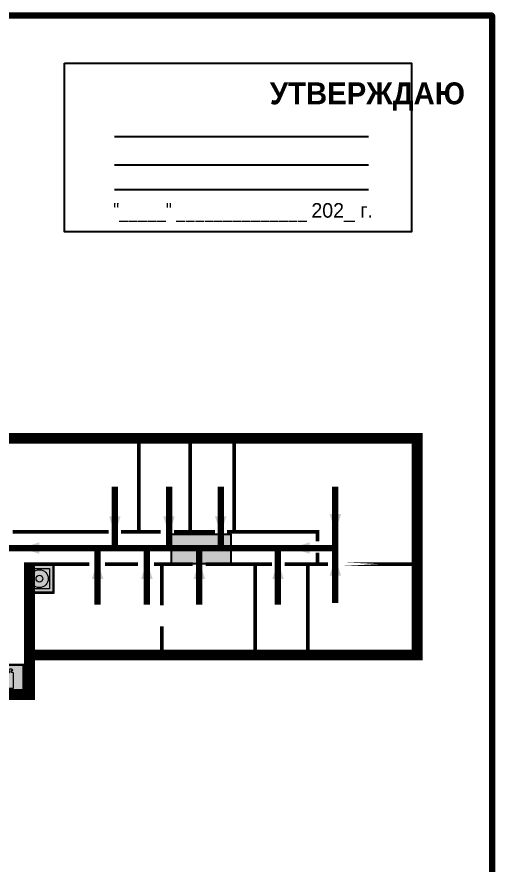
# Model space of a CAD drawing. Header units: millimetres. Extents: x 13810 to 67229, y 12374 to 21950.
# Drawn here: x 21429 to 21559, y 19641.2 to 19873.2 of the extents above; entities that cross this region are included whole.
import ezdxf

# ---------------------------------------------------------------- set-up
doc = ezdxf.new("R2010")
doc.units = ezdxf.units.MM
doc.layers.add('План_Штампы', color=7, linetype='Continuous')
doc.styles.add('обычный', font='arial.ttf')

# ---------------------------------------------------------------- blocks, each defined once
blk = doc.blocks.new('A$C54414219')
at = {"true_color": 0xffffff}
h = blk.add_hatch(color=7, dxfattribs=at)
h.paths.add_polyline_path([(2.39, -9.45), (2.39, -18.3), (11.23, -18.3), (11.23, -9.45)], flags=0)
h.paths.add_polyline_path([(10.71, -13.87, -1), (2.92, -13.87, -1)], flags=0)
h.paths.add_polyline_path([(8.3, -13.87, -1), (5.33, -13.87, -1)], flags=0)
h.paths.add_polyline_path([(0.41, -7.47), (0.41, -20.27), (13.21, -20.27), (13.21, -7.47)])
h.paths.add_polyline_path([(0.92, -19.77), (12.71, -19.77), (12.71, -7.98), (0.92, -7.98)], flags=16)
h.paths.add_polyline_path([(11.23, -9.45), (11.23, -18.3), (2.39, -18.3), (2.39, -9.45)], flags=0)
at = {"lineweight": 5}
h = blk.add_hatch(color=242, dxfattribs=at)
h.paths.add_polyline_path([(12.71, -7.98), (0.92, -7.98), (0.92, -19.77), (12.71, -19.77)])
h.paths.add_polyline_path([(11.23, -18.3), (2.39, -18.3), (2.39, -9.45), (11.23, -9.45)], flags=16)
h.paths.add_polyline_path([(10.71, -13.87, -1), (2.92, -13.87, -1)], flags=0)
h.paths.add_polyline_path([(8.3, -13.87, -1), (5.33, -13.87, -1)], flags=0)
at = {"true_color": 0xffffff}
h = blk.add_hatch(color=7, dxfattribs=at)
h.paths.add_polyline_path([(2.39, -9.45), (2.39, -18.3), (11.23, -18.3), (11.23, -9.45)])
h.paths.add_polyline_path([(10.71, -13.87, -1), (2.92, -13.87, -1)], flags=16)
h.paths.add_polyline_path([(8.3, -13.87, -1), (5.33, -13.87, -1)], flags=0)
at = {"lineweight": 5}
h = blk.add_hatch(color=242, dxfattribs=at)
h.paths.add_polyline_path([(2.92, -13.87, 1), (10.71, -13.87, 1)])
h.paths.add_polyline_path([(8.3, -13.87, -1), (5.33, -13.87, -1)], flags=16)
at = {"color": 242, "lineweight": 5}
for p, q in [((0.41, -20.27), (0.41, -7.47)), ((0.41, -7.47), (13.21, -7.47)), ((0.41, -7.47), (13.21, -7.47)), ((13.21, -20.27), (13.21, -7.47)), ((0.41, -20.27), (13.21, -20.27))]:
    blk.add_line(p, q, dxfattribs=at)
for points in [[(0.92, -7.98), (12.71, -7.98), (12.71, -19.77), (0.92, -19.77)], [(2.39, -9.45), (11.23, -9.45), (11.23, -18.3), (2.39, -18.3)]]:
    blk.add_lwpolyline(points, close=True, dxfattribs=at)
for radius in [3.89, 1.49]:
    blk.add_circle((6.81, -13.87), radius, dxfattribs=at)
blk = doc.blocks.new('A$C3AD82952')
at = {"true_color": 0xf5f5ff}
h = blk.add_hatch(color=7, dxfattribs=at)
h.dxf.hatch_style = 1
h.paths.add_polyline_path([(8.21, 8.73, 0.414214), (7.89, 9.05), (7.22, 9.05), (7.22, 9.92), (7.59, 9.92, 1), (7.57, 10.36), (7.22, 10.36), (7.22, 10.6), (6.43, 10.6), (6.43, 10.36), (6.01, 10.36), (4.74, 9.59), (4.74, 8.69), (4.98, 8.73), (4.98, 9.26), (6.12, 9.91), (6.43, 9.91), (6.43, 9.05), (5.76, 9.05, 0.414214), (5.44, 8.73), (5.44, 2.2), (8.21, 2.2)], flags=0)
h.paths.add_polyline_path([(12.8, 12.8), (0, 12.8), (0, 0), (12.8, 0)])
h.paths.add_polyline_path([(0.51, 12.29), (12.29, 12.29), (12.29, 0.51), (0.51, 0.51)], flags=16)
h.paths.add_polyline_path([(4.74, 9.59), (6.01, 10.36), (6.43, 10.36), (6.43, 10.6), (7.22, 10.6), (7.22, 10.36), (7.59, 10.36, -0.94586), (7.59, 9.92), (7.22, 9.92), (7.22, 9.05), (7.89, 9.05, -0.414214), (8.21, 8.73), (8.21, 2.2), (5.44, 2.2), (5.44, 8.73, -0.414214), (5.76, 9.05), (6.43, 9.05), (6.43, 9.91), (6.12, 9.91), (4.98, 9.26), (4.98, 8.73), (4.74, 8.69)], flags=0)
h = blk.add_hatch(color=242)
h.dxf.hatch_style = 1
h.paths.add_polyline_path([(12.29, 12.29), (0.51, 12.29), (0.51, 0.51), (12.29, 0.51)])
h.paths.add_polyline_path([(4.74, 8.69), (4.74, 9.59), (6.01, 10.36), (6.43, 10.36), (6.43, 10.6), (7.22, 10.6), (7.22, 10.36), (7.59, 10.36, -0.94586), (7.59, 9.92), (7.22, 9.92), (7.22, 9.05), (7.89, 9.05, -0.414214), (8.21, 8.73), (8.21, 2.2), (5.44, 2.2), (5.44, 8.73, -0.414214), (5.76, 9.05), (6.43, 9.05), (6.43, 9.91), (6.12, 9.91), (4.98, 9.26), (4.98, 8.73)], flags=16)
h = blk.add_hatch(color=7, dxfattribs=at)
h.dxf.hatch_style = 1
h.paths.add_polyline_path([(8.21, 8.73, 0.414214), (7.89, 9.05), (7.22, 9.05), (7.22, 9.92), (7.59, 9.92, 1), (7.57, 10.36), (7.22, 10.36), (7.22, 10.6), (6.43, 10.6), (6.43, 10.36), (6.01, 10.36), (4.74, 9.59), (4.74, 8.69), (4.98, 8.73), (4.98, 9.26), (6.12, 9.91), (6.43, 9.91), (6.43, 9.05), (5.76, 9.05, 0.414214), (5.44, 8.73), (5.44, 2.2), (8.21, 2.2)])
at = {"color": 242, "lineweight": 5}
for p, q in [((0, 0), (0, 12.8)), ((0, 12.8), (12.8, 12.8)), ((12.8, 0), (12.8, 12.8)), ((6.01, 10.36), (4.74, 9.59)), ((4.74, 9.59), (4.74, 8.69)), ((4.74, 8.69), (4.98, 8.73)), ((4.98, 9.26), (6.12, 9.91)), ((4.98, 8.73), (4.98, 9.26)), ((5.44, 2.2), (5.44, 8.73)), ((5.76, 9.05), (6.43, 9.05)), ((6.01, 10.36), (6.43, 10.36)), ((6.12, 9.91), (6.43, 9.91)), ((7.22, 10.6), (6.43, 10.6)), ((6.43, 10.6), (6.43, 10.36)), ((6.43, 9.91), (6.43, 9.05)), ((7.22, 10.36), (7.22, 10.6)), ((7.59, 10.36), (7.22, 10.36)), ((7.22, 9.05), (7.22, 9.92)), ((7.59, 9.92), (7.22, 9.92)), ((7.89, 9.05), (7.22, 9.05)), ((8.21, 2.2), (8.21, 8.73)), ((0, 0), (12.8, 0)), ((5.44, 2.2), (8.21, 2.2))]:
    blk.add_line(p, q, dxfattribs=at)
blk.add_lwpolyline([(0.51, 12.29), (12.29, 12.29), (12.29, 0.51), (0.51, 0.51)], close=True, dxfattribs=at)
for centre, radius, start, end in [((5.76, 8.73), 0.32, 90, 180), ((7.58, 10.14), 0.223, 273.1875, 86.8125), ((7.89, 8.73), 0.32, 0, 90)]:
    blk.add_arc(centre, radius, start, end, dxfattribs=at)
blk = doc.blocks.new('A$C32E8229D')
at = {"true_color": 0xffffff}
blk.add_hatch(color=7, dxfattribs=at).paths.add_polyline_path([(0, 0), (0, -8), (16, -8), (16, 0)])
h = blk.add_hatch(color=126)
h.paths.add_polyline_path([(0.2, -0.2), (15.8, -0.2), (15.8, -7.8), (0.2, -7.8)])
h.paths.add_polyline_path([(13.49, -2.05), (12.08, -2.05), (11.37, -2.63, 0.162397), (11.29, -2.84), (11.29, -3.63), (10.35, -3.63), (10.35, -4.05), (11.68, -4.05), (11.68, -3.48), (12.26, -4.28), (11.29, -5.1), (11.29, -6.78), (11.85, -6.78), (11.85, -5.44), (12.8, -4.64), (12.8, -5.94), (14.46, -5.94), (14.46, -5.39), (13.45, -5.39), (13.45, -3.97), (12.46, -2.59), (13.15, -2.59), (13.69, -3.34), (14.18, -3)], flags=16)
h.paths.add_polyline_path([(10.74, -1.82, 1), (11.8, -1.82, 1)], flags=16)
h.paths.add_polyline_path([(9.39, -3.59), (5.99, -3.59), (6.56, -3.03), (5.91, -3.03), (5.1, -3.83), (5.91, -4.64), (6.56, -4.64), (5.99, -4.09), (9.39, -4.09)], flags=16)
h.paths.add_polyline_path([(4.29, -1.08), (1.72, -1.08), (1.72, -6.6), (4.29, -6.6)], flags=16)
at = {"color": 126}
blk.add_lwpolyline([(16, -8), (0, -8), (0, 0), (16, 0)], close=True, dxfattribs=at)

msp = doc.modelspace()

# ---------------------------------------------------------------- linework, layer by layer
at = {"color": 2, "lineweight": 100}
msp.add_lwpolyline([(20959.05, 19873.54), (21559.05, 19873.54), (21559.05, 19478.54), (20959.05, 19478.54)], close=True, dxfattribs=at)
msp.add_lwpolyline([(21441.99, 19860.51), (21536.99, 19860.51), (21536.99, 19814.3), (21441.99, 19814.3)], close=True)
for points in [[(21455.74, 19840.46), (21525.27, 19840.46)], [(21455.74, 19832.7), (21525.27, 19832.7)], [(21455.74, 19825.91), (21525.27, 19825.91)]]:
    msp.add_lwpolyline(points)
at = {"lineweight": 100}
for points, const_width in [([(21420.81, 19729.93), (21420.81, 19757.79), (21538.57, 19757.79), (21538.57, 19730.06)], 3), ([(21462.36, 19732.23), (21462.36, 19757.14)], 1), ([(21476.43, 19732.23), (21476.43, 19757.14)], 1), ([(21488.47, 19732.23), (21488.47, 19757.14)], 1), ([(21538.57, 19732.42), (21538.57, 19698.46), (21432.41, 19698.46), (21432.41, 19687.63), (21420.84, 19687.63), (21420.84, 19646.66), (21108.61, 19646.66), (21108.61, 19687.48), (21093.29, 19687.48), (21093.29, 19699.09), (20986.62, 19699.09), (20986.62, 19725.26)], 3), ([(21427.84, 19732.23), (21443.47, 19732.23)], 1), ([(21443.47, 19732.23), (21454.08, 19732.23)], 1), ([(21457.46, 19732.23), (21468.32, 19732.23)], 1), ([(21472.02, 19732.23), (21483.21, 19732.23)], 1), ([(21486.5, 19732.23), (21496.13, 19732.23)], 1), ([(21495.08, 19732.23), (21511.3, 19732.23), (21511.3, 19732.73)], 1), ([(21511.3, 19732.73), (21511.3, 19729.55)], 1), ([(21511.3, 19726.47), (21511.3, 19723.35), (21514.14, 19723.35)], 1), ([(21432.41, 19698.46), (21432.41, 19723.36)], 3), ([(21448.83, 19723.35), (21430.91, 19723.35)], 1), ([(21453.07, 19723.35), (21462.12, 19723.35)], 1), ([(21477.12, 19723.35), (21466.51, 19723.35)], 1), ([(21468.63, 19723.35), (21468.63, 19712.02)], 1), ([(21498.78, 19723.35), (21480.62, 19723.35)], 1), ([(21494.22, 19723.35), (21494.22, 19698.33)], 1), ([(21514.14, 19723.35), (21502.32, 19723.35)], 1), ([(21508.64, 19723.35), (21508.64, 19698.33)], 1), ([(21468.63, 19706.32), (21468.63, 19698.33)], 1)]:
    msp.add_lwpolyline(points, dxfattribs=dict(at, const_width=const_width))
at = {"color": 126, "lineweight": 100, "true_color": 0x008754}
for points in [[(21455.82, 19727.74), (21455.82, 19744.52)], [(21470.63, 19727.74), (21470.63, 19744.52)], [(21484.79, 19727.74), (21484.79, 19744.52)], [(21516.14, 19727.74), (21516.14, 19744.52)], [(21426.19, 19727.74), (21516.14, 19727.74)], [(21451.07, 19727.74), (21451.07, 19712.26)], [(21464.56, 19727.74), (21464.56, 19712.26)], [(21478.92, 19727.74), (21478.92, 19712.26)], [(21500.46, 19727.74), (21500.46, 19712.26)], [(21516.14, 19727.74), (21516.14, 19712.77)]]:
    msp.add_lwpolyline(points, dxfattribs=at)
at = {"lineweight": 100, "const_width": 1}
msp.add_lwpolyline([(21518.21, 19723.35), (21537.9, 19723.35)], close=True, dxfattribs=at)
at = {"layer": 'План_Штампы', "color": 126, "true_color": 0x008754}
for points in [[(21454.23, 19736.45), (21457.39, 19736.45), (21455.83, 19731.6)], [(21469.04, 19736.45), (21472.21, 19736.45), (21470.64, 19731.6)], [(21483.2, 19736.45), (21486.37, 19736.45), (21484.8, 19731.6)], [(21514.57, 19737.06), (21517.73, 19737.05), (21516.17, 19732.2)], [(21435.1, 19729.32), (21435.1, 19726.16), (21430.25, 19727.72)], [(21509.16, 19729.33), (21509.16, 19726.17), (21504.31, 19727.73)], [(21452.67, 19719.27), (21449.51, 19719.28), (21451.07, 19724.13)], [(21466.16, 19719.27), (21463, 19719.28), (21464.56, 19724.13)], [(21480.52, 19719.27), (21477.36, 19719.28), (21478.92, 19724.13)], [(21502.06, 19719.27), (21498.9, 19719.28), (21500.46, 19724.13)], [(21517.74, 19720.22), (21514.58, 19720.22), (21516.14, 19725.07)]]:
    msp.add_solid(points, dxfattribs=at)

# ---------------------------------------------------------------- block references
at = {"xscale": 0.625, "yscale": 0.625, "zscale": 0.625}
for name, p in [('A$C54414219', (21430.91, 19728.03)), ('A$C3AD82952', (21422.96, 19687.97))]:
    msp.add_blockref(name, p, dxfattribs=at)
at = {"layer": 'План_Штампы', "color": 126, "true_color": 0x008754, "xscale": 1.012510887696, "yscale": 1.012510887696, "zscale": 1.012510887696, "rotation": 359.9978653237144}
msp.add_blockref('A$C32E8229D', (21471.32, 19731.56), dxfattribs=at)

# ---------------------------------------------------------------- texts
at = {"lineweight": 0, "attachment_point": 5, "style": 'обычный'}
for s, insert, char_height, width in [('\\pi-18,l18,t18;{\\fProxima Nova Rg|b1|i0|c204|p2;УТВЕРЖДАЮ\\H1.1997x; }', (21524.93, 19851.39), 6, 126.6484), ('{\\fArial Narrow|b0|i0|c204|p34;"_____" ______________ \\fProxima Nova Rg|b0|i0|c204|p2;202_ г. }', (21490.9, 19819.63), 4, 78.6503)]:
    msp.add_mtext(s, dxfattribs=dict(at, insert=insert, char_height=char_height, width=width))

doc.saveas('drawing.dxf')
